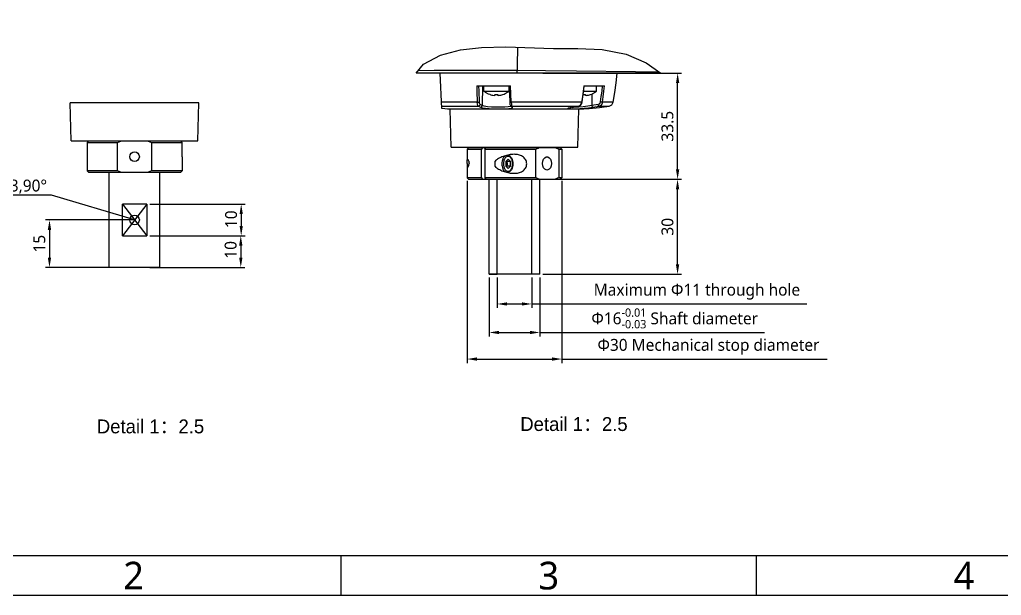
# Model space of a CAD drawing. Header units: millimetres. Extents: x 5828 to 6704, y 123 to 421.
# Drawn here: x 6348 to 6472.1, y 123.6 to 196.4 of the extents above; entities that cross this region are included whole.
import ezdxf
from ezdxf import colors
from ezdxf.entities.mleader import LeaderData, LeaderLine
from ezdxf.enums import TextEntityAlignment as Align
from ezdxf.math import Vec2, Vec3

# ---------------------------------------------------------------- set-up
doc = ezdxf.new("R2010")
doc.units = ezdxf.units.MM
doc.linetypes.add('ACAD_ISO03W100', pattern=[30, 12, -18])
for name, color, linetype in [('外形图', 7, 'Continuous'), ('多重引线', 7, 'Continuous'), ('尺寸标注', 7, 'Continuous'), ('模板', 7, 'Continuous')]:
    doc.layers.add(name, color=color, linetype=linetype)
doc.styles.add('微软雅黑', font='msyh.ttc')
doc.styles.add('思源黑', font='SourceHanSansCN-Normal.ttf')
doc.dimstyles.new('尺寸标注_细节_1_10比例', dxfattribs={"dimtxt": 1.5, "dimasz": 1.25, "dimexe": 0.5, "dimexo": 0.4, "dimgap": 0.5, "dimtad": 1, "dimlfac": 10, "dimdsep": 46, "dimtxsty": '微软雅黑', "dimcen": 0.09, "dimadec": 0, "dimazin": 0, "dimtp": 0.01, "dimtm": 0.01, "dimtfac": 1, "dimtofl": 0, "dimtmove": 0, "dimatfit": 3, "dimfxl": 1, "dimtolj": 1, "dimarcsym": 0})

# ---------------------------------------------------------------- blocks, each defined once
blk = doc.blocks.new('图纸页')
at = {"layer": '模板', "color": 2}
for p, q in [((6388.66, 123.62), (6388.66, 128.62)), ((6441.16, 123.62), (6441.16, 128.62))]:
    blk.add_line(p, q, dxfattribs=at)
for points in [[(6283.66, 123.62), (6283.66, 420.62), (6703.66, 420.62), (6703.66, 123.62)], [(6308.66, 128.62), (6308.66, 415.62), (6698.66, 415.62), (6698.66, 128.62)]]:
    blk.add_lwpolyline(points, close=True, dxfattribs=at)
at = {"layer": '模板', "color": 2, "style": '微软雅黑'}
for s, p in [('2', (6362.41, 126.12)), ('3', (6414.91, 126.12)), ('4', (6467.41, 126.12))]:
    blk.add_text(s, height=3.5, dxfattribs=at).set_placement(p, align=Align.MIDDLE_CENTER)
for tag, height, p in [('编号', 4, (6669.32, 150.51)), ('当前页', 1.67, (6668.11, 141.19)), ('总页数', 1.67, (6673.32, 141.19)), ('比例', 1.67, (6628.66, 133.62))]:
    blk.add_attdef(tag, text='', height=height, dxfattribs=at).set_placement(p, align=Align.MIDDLE)
blk = doc.blocks.new('*D811')
at = {"layer": 'Defpoints', "color": 0}
for p in [(6413.77, 176.21), (6431.19, 176.21), (6413.77, 164.21)]:
    blk.add_point(p, dxfattribs=at)
at = {"layer": '尺寸标注', "color": 0, "lineweight": -2}
for p, q in [((6414.17, 176.21), (6431.69, 176.21)), ((6431.19, 165.46), (6431.19, 174.96)), ((6414.17, 164.21), (6431.69, 164.21))]:
    blk.add_line(p, q, dxfattribs=at)
at = {"layer": '尺寸标注', "color": 0}
for points in [[(6431.4, 174.96), (6430.98, 174.96), (6431.19, 176.21)], [(6430.98, 165.46), (6431.4, 165.46), (6431.19, 164.21)]]:
    blk.add_solid(points, dxfattribs=at)
at = {"layer": '尺寸标注', "color": 0, "insert": (6429.92, 170.21), "char_height": 1.5, "attachment_point": 5, "rotation": 90, "style": '微软雅黑'}
blk.add_mtext('\\A1;\\A1;30', dxfattribs=at)
blk = doc.blocks.new('*D812')
at = {"layer": 'Defpoints', "color": 0}
for p in [(6404.57, 176.41), (6416.57, 176.41), (6416.57, 153.49)]:
    blk.add_point(p, dxfattribs=at)
at = {"layer": '尺寸标注', "color": 0, "lineweight": -2}
for p, q in [((6404.57, 176.01), (6404.57, 152.99)), ((6416.57, 176.01), (6416.57, 152.99)), ((6405.82, 153.49), (6415.32, 153.49)), ((6416.57, 153.49), (6450.11, 153.49))]:
    blk.add_line(p, q, dxfattribs=at)
at = {"layer": '尺寸标注', "color": 0}
for points in [[(6405.82, 153.7), (6405.82, 153.28), (6404.57, 153.49)], [(6415.32, 153.28), (6415.32, 153.7), (6416.57, 153.49)]]:
    blk.add_solid(points, dxfattribs=at)
at = {"layer": '尺寸标注', "color": 0, "insert": (6435.1, 155.03), "char_height": 1.5, "attachment_point": 5, "style": '微软雅黑'}
blk.add_mtext('\\A1;\\A1;Φ30 Mechanical stop diameter', dxfattribs=at)
blk = doc.blocks.new('*D813')
at = {"layer": 'Defpoints', "color": 0}
for p in [(6407.37, 164.21), (6413.77, 164.21), (6413.77, 156.85)]:
    blk.add_point(p, dxfattribs=at)
at = {"layer": '尺寸标注', "color": 0, "lineweight": -2}
for p, q in [((6407.37, 163.81), (6407.37, 156.35)), ((6413.77, 163.81), (6413.77, 156.35)), ((6408.62, 156.85), (6412.52, 156.85)), ((6413.77, 156.85), (6442.17, 156.85))]:
    blk.add_line(p, q, dxfattribs=at)
at = {"layer": '尺寸标注', "color": 0}
for points in [[(6408.62, 157.06), (6408.62, 156.64), (6407.37, 156.85)], [(6412.52, 156.64), (6412.52, 157.06), (6413.77, 156.85)]]:
    blk.add_solid(points, dxfattribs=at)
at = {"layer": '尺寸标注', "color": 0, "insert": (6430.83, 158.63), "char_height": 1.5, "attachment_point": 5, "style": '微软雅黑'}
blk.add_mtext('\\A1;\\A1;Φ16{\\H0.7x;\\S-0.01^ -0.03;} Shaft diameter', dxfattribs=at)
blk = doc.blocks.new('*D814')
at = {"layer": 'Defpoints', "color": 0}
for p in [(6408.37, 164.21), (6412.77, 164.21), (6412.77, 160.45)]:
    blk.add_point(p, dxfattribs=at)
at = {"layer": '尺寸标注', "color": 0, "lineweight": -2}
for p, q in [((6408.37, 163.81), (6408.37, 159.95)), ((6412.77, 163.81), (6412.77, 159.95)), ((6409.62, 160.45), (6411.52, 160.45)), ((6412.77, 160.45), (6447.52, 160.45))]:
    blk.add_line(p, q, dxfattribs=at)
at = {"layer": '尺寸标注', "color": 0}
for points in [[(6409.62, 160.66), (6409.62, 160.25), (6408.37, 160.45)], [(6411.52, 160.25), (6411.52, 160.66), (6412.77, 160.45)]]:
    blk.add_solid(points, dxfattribs=at)
at = {"layer": '尺寸标注', "color": 0, "insert": (6433.64, 162), "char_height": 1.5, "attachment_point": 5, "style": '微软雅黑'}
blk.add_mtext('\\A1;\\A1;Maximum Φ11 through hole', dxfattribs=at)
blk = doc.blocks.new('*D815')
at = {"layer": 'Defpoints', "color": 0}
for p in [(6413.77, 189.62), (6431.2, 189.62), (6413.77, 176.21)]:
    blk.add_point(p, dxfattribs=at)
at = {"layer": '尺寸标注', "color": 0, "lineweight": -2}
for p, q in [((6414.17, 189.62), (6431.7, 189.62)), ((6431.2, 177.46), (6431.2, 188.37)), ((6414.17, 176.21), (6431.7, 176.21))]:
    blk.add_line(p, q, dxfattribs=at)
at = {"layer": '尺寸标注', "color": 0}
for points in [[(6431.41, 188.37), (6430.99, 188.37), (6431.2, 189.62)], [(6430.99, 177.46), (6431.41, 177.46), (6431.2, 176.21)]]:
    blk.add_solid(points, dxfattribs=at)
at = {"layer": '尺寸标注', "color": 0, "insert": (6429.92, 182.92), "char_height": 1.5, "attachment_point": 5, "rotation": 90, "style": '微软雅黑'}
blk.add_mtext('\\A1;\\A1;33.5', dxfattribs=at)
blk = doc.blocks.new('*D816')
at = {"layer": 'Defpoints', "color": 0}
for p in [(6364.08, 169.07), (6364.08, 165.07), (6375.96, 165.07)]:
    blk.add_point(p, dxfattribs=at)
at = {"layer": '尺寸标注', "color": 0, "lineweight": -2}
for p, q in [((6364.48, 169.07), (6376.46, 169.07)), ((6375.96, 167.82), (6375.96, 166.32)), ((6364.48, 165.07), (6376.46, 165.07))]:
    blk.add_line(p, q, dxfattribs=at)
at = {"layer": '尺寸标注', "color": 0}
for points in [[(6376.17, 167.82), (6375.75, 167.82), (6375.96, 169.07)], [(6375.75, 166.32), (6376.17, 166.32), (6375.96, 165.07)]]:
    blk.add_solid(points, dxfattribs=at)
at = {"layer": '尺寸标注', "color": 0, "insert": (6374.68, 167.29), "char_height": 1.5, "attachment_point": 5, "rotation": 90, "style": '微软雅黑'}
blk.add_mtext('\\A1;\\A1;10', dxfattribs=at)
blk = doc.blocks.new('*D817')
at = {"layer": 'Defpoints', "color": 0}
for p in [(6364.08, 173.07), (6364.08, 169.07), (6376.01, 169.07)]:
    blk.add_point(p, dxfattribs=at)
at = {"layer": '尺寸标注', "color": 0, "lineweight": -2}
for p, q in [((6364.48, 173.07), (6376.51, 173.07)), ((6376.01, 171.82), (6376.01, 170.32)), ((6364.48, 169.07), (6376.51, 169.07))]:
    blk.add_line(p, q, dxfattribs=at)
at = {"layer": '尺寸标注', "color": 0}
for points in [[(6376.22, 171.82), (6375.81, 171.82), (6376.01, 173.07)], [(6375.81, 170.32), (6376.22, 170.32), (6376.01, 169.07)]]:
    blk.add_solid(points, dxfattribs=at)
at = {"layer": '尺寸标注', "color": 0, "insert": (6374.74, 171.16), "char_height": 1.5, "attachment_point": 5, "rotation": 90, "style": '微软雅黑'}
blk.add_mtext('\\A1;\\A1;10', dxfattribs=at)
blk = doc.blocks.new('_None')
blk = doc.blocks.new('*D818')
at = {"layer": 'Defpoints', "color": 0}
for p in [(6362.53, 171.07), (6351.77, 165.07), (6362.53, 165.07)]:
    blk.add_point(p, dxfattribs=at)
at = {"layer": '尺寸标注', "color": 0, "lineweight": -2}
for p, q in [((6362.13, 171.07), (6351.27, 171.07)), ((6351.77, 169.82), (6351.77, 166.32)), ((6362.13, 165.07), (6351.27, 165.07))]:
    blk.add_line(p, q, dxfattribs=at)
at = {"layer": '尺寸标注', "color": 0}
for points in [[(6351.98, 169.82), (6351.56, 169.82), (6351.77, 171.07)], [(6351.56, 166.32), (6351.98, 166.32), (6351.77, 165.07)]]:
    blk.add_solid(points, dxfattribs=at)
at = {"layer": '尺寸标注', "color": 0, "insert": (6350.49, 168.07), "char_height": 1.5, "attachment_point": 5, "rotation": 90, "style": '微软雅黑'}
blk.add_mtext('\\A1;\\A1;15', dxfattribs=at)

msp = doc.modelspace()

# ---------------------------------------------------------------- linework, layer by layer
at = {"layer": '外形图', "color": 7, "linetype": 'Continuous'}
for p, q in [((6401.2239, 191.8921), (6403.748, 192.5632)), ((6403.748, 192.5632), (6406.401, 192.8849)), ((6406.401, 192.8849), (6409.4869, 192.9569)), ((6409.4869, 192.9569), (6415.4942, 192.7603)), ((6410.9521, 192.9084), (6410.9312, 192.0733)), ((6415.4942, 192.7603), (6418.5691, 192.7603)), ((6418.5691, 192.7603), (6421.6534, 192.6194)), ((6421.6534, 192.6194), (6424.7121, 192.0129)), ((6399.0517, 190.7673), (6401.2239, 191.8921)), ((6424.7121, 192.0129), (6427.2217, 190.9379)), ((6398.1212, 189.6221), (6399.0517, 190.7673)), ((6398.4116, 189.9795), (6400.4304, 189.9944)), ((6400.4304, 189.9944), (6403.9997, 190.0028)), ((6427.2217, 190.9379), (6429.0775, 189.6221)), ((6429.0775, 189.6221), (6398.1212, 189.6221)), ((6401.4019, 185.1361), (6401.1668, 189.6221)), ((6425.8784, 189.8211), (6428.8299, 189.7976)), ((6405.8082, 188.0221), (6410.0763, 188.0221)), ((6406.5403, 188.0221), (6406.4902, 185.5215)), ((6406.6777, 187.3327), (6406.6777, 188.0221)), ((6409.8777, 187.3327), (6409.8777, 188.0221)), ((6409.8848, 188.0221), (6409.9684, 185.9775)), ((6410.1618, 185.9507), (6410.0763, 188.0221)), ((6419.3352, 188.0221), (6421.9612, 188.0221)), ((6420.9595, 187.3327), (6420.9595, 188.0221)), ((6406.6777, 187.3327), (6409.8777, 187.3327)), ((6407.4747, 186.9155), (6407.4717, 186.9102)), ((6408.0433, 186.7999), (6407.9817, 186.805)), ((6408.0857, 186.8), (6408.0433, 186.7999)), ((6408.1017, 186.805), (6408.0857, 186.8)), ((6408.1017, 186.9155), (6408.1017, 186.805)), ((6408.4537, 186.805), (6408.4537, 186.9155)), ((6408.5737, 186.805), (6408.5113, 186.7998)), ((6409.0837, 186.9102), (6409.0807, 186.9155)), ((6419.3096, 187.3327), (6420.9595, 187.3327)), ((6419.5355, 186.805), (6419.5355, 186.9155)), ((6419.6555, 186.805), (6419.5931, 186.7998)), ((6420.1656, 186.9102), (6420.1625, 186.9155)), ((6420.3339, 186.9721), (6420.35, 185.5215)), ((6354.5157, 181.0683), (6354.39, 185.8683)), ((6370.6728, 185.8683), (6354.39, 185.8683)), ((6370.5471, 181.0683), (6370.6728, 185.8683)), ((6405.8656, 185.9507), (6401.3592, 185.9507)), ((6401.3846, 185.4653), (6406.0164, 185.4653)), ((6402.551, 180.2621), (6402.4253, 185.0621)), ((6418.7082, 185.0621), (6402.4253, 185.0621)), ((6409.9684, 185.9775), (6409.9736, 185.887)), ((6410.0224, 185.6013), (6410.0546, 185.5429)), ((6410.0546, 185.5429), (6410.0539, 185.5438)), ((6410.1149, 185.4901), (6410.0546, 185.5429)), ((6410.1161, 185.4661), (6410.0554, 185.4196)), ((6410.2138, 185.4653), (6410.1149, 185.4901)), ((6410.1326, 185.446), (6410.1885, 185.3857)), ((6410.1618, 185.9507), (6410.1735, 185.7254)), ((6419.052, 185.9507), (6410.1618, 185.9507)), ((6410.1735, 185.7254), (6410.1918, 185.554)), ((6410.1885, 185.3857), (6410.1884, 185.3858)), ((6410.1918, 185.554), (6410.2138, 185.4653)), ((6410.2522, 185.4155), (6410.2136, 185.4653)), ((6410.2138, 185.4653), (6418.6925, 185.4653)), ((6417.9921, 185.3273), (6417.6053, 185.2561)), ((6417.854, 185.3015), (6418.2293, 185.3697)), ((6418.2114, 185.3215), (6417.9417, 185.3168)), ((6417.9921, 185.3273), (6418.0087, 185.3285)), ((6418.222, 185.3664), (6418.5869, 185.4393)), ((6418.3363, 185.1352), (6418.84, 185.1625)), ((6418.6925, 185.4653), (6418.4629, 185.4155)), ((6418.5825, 180.2621), (6418.7082, 185.0621)), ((6418.5869, 185.4393), (6418.7141, 185.4675)), ((6418.6925, 185.4653), (6418.8572, 185.5539)), ((6418.6925, 185.4653), (6418.7141, 185.4675)), ((6418.7141, 185.4675), (6418.7143, 185.4675)), ((6418.7143, 185.4675), (6418.7722, 185.4851)), ((6418.7722, 185.4851), (6418.9485, 185.6029)), ((6418.8572, 185.5539), (6418.9842, 185.7255)), ((6418.9485, 185.6029), (6419.0718, 185.7948)), ((6418.9842, 185.7255), (6419.052, 185.9507)), ((6419.0718, 185.7948), (6419.1159, 185.9565)), ((6421.275, 185.4653), (6422.5517, 185.4653)), ((6423.0411, 185.9507), (6421.6953, 185.9507)), ((6354.5157, 181.0683), (6370.5471, 181.0683)), ((6356.7314, 181.0683), (6356.5314, 180.8683)), ((6356.5314, 180.8683), (6356.5314, 177.2683)), ((6356.5314, 180.8683), (6360.3773, 180.8683)), ((6360.3773, 177.2683), (6360.3773, 180.8683)), ((6364.6854, 180.8683), (6364.6854, 177.2683)), ((6364.6854, 180.8683), (6368.5314, 180.8683)), ((6368.3314, 181.0683), (6368.5314, 180.8683)), ((6368.5313, 179.4001), (6368.5314, 180.8683)), ((6404.7668, 180.2121), (6404.5668, 180.0121)), ((6404.5668, 180.0121), (6404.5668, 178.712)), ((6404.5668, 180.0121), (6406.3866, 180.0121)), ((6406.5187, 180.2121), (6406.3866, 180.0121)), ((6406.3866, 176.4121), (6406.3866, 180.0121)), ((6406.8374, 180.0121), (6406.9695, 180.2121)), ((6406.8374, 180.0121), (6406.8374, 176.4121)), ((6406.8374, 180.0121), (6413.27, 180.0121)), ((6413.27, 176.4121), (6413.27, 180.0121)), ((6416.1629, 180.0121), (6416.5668, 180.0121)), ((6416.1629, 180.0121), (6416.1629, 176.4121)), ((6416.3668, 180.2121), (6416.5668, 180.0121)), ((6416.5668, 180.0121), (6416.5668, 176.4121)), ((6368.5281, 179.0683), (6368.5284, 179.1544)), ((6368.5284, 179.1544), (6368.5313, 179.4001)), ((6368.5313, 178.7368), (6368.5314, 177.2683)), ((6404.5668, 177.7121), (6404.5668, 176.4121)), ((6408.1865, 178.571), (6408.1061, 178.4936)), ((6408.1061, 177.8363), (6408.1061, 178.4936)), ((6408.1061, 177.8363), (6408.1865, 177.7589)), ((6409.4571, 178.4536), (6409.7601, 178.7423)), ((6409.4571, 178.4536), (6409.4571, 177.8763)), ((6409.7601, 177.5876), (6409.4571, 177.8763)), ((6409.6494, 178.4536), (6409.5532, 178.5452)), ((6409.5532, 177.7847), (6409.6494, 177.8763)), ((6409.6494, 177.8763), (6409.6494, 178.4536)), ((6410.063, 178.4536), (6409.6494, 178.4536)), ((6410.063, 177.8763), (6409.6494, 177.8763)), ((6409.7601, 178.7423), (6410.063, 178.4536)), ((6410.063, 177.8763), (6409.7601, 177.5876)), ((6410.063, 177.8763), (6410.063, 178.4536)), ((6356.7314, 177.0683), (6356.5314, 177.2683)), ((6360.3773, 177.2683), (6356.5314, 177.2683)), ((6368.3311, 177.0683), (6356.7316, 177.0683)), ((6359.3314, 165.0683), (6359.3314, 177.0683)), ((6368.5314, 177.2683), (6364.6854, 177.2683)), ((6365.7314, 165.0683), (6365.7314, 177.0683)), ((6368.3314, 177.0683), (6368.5314, 177.2683)), ((6404.7668, 176.2121), (6404.5668, 176.4121)), ((6406.3866, 176.4121), (6404.5668, 176.4121)), ((6406.3866, 176.4121), (6406.5187, 176.2121)), ((6406.9695, 176.2121), (6406.8374, 176.4121)), ((6413.27, 176.4121), (6406.8374, 176.4121)), ((6416.5668, 176.4121), (6416.1629, 176.4121)), ((6416.3668, 176.2121), (6416.5668, 176.4121)), ((6404.767, 176.2121), (6416.3667, 176.2121)), ((6407.3668, 164.2121), (6407.3668, 176.2121)), ((6413.7668, 164.2121), (6413.7668, 176.2121)), ((6364.0806, 173.0683), (6360.9822, 173.0683)), ((6360.9822, 169.0683), (6360.9822, 173.0683)), ((6364.0806, 173.0683), (6364.0806, 169.0683)), ((6360.9822, 169.0683), (6364.0806, 169.0683)), ((6365.7312, 165.0683), (6359.3315, 165.0683)), ((6413.7667, 164.2121), (6407.3672, 164.2121))]:
    msp.add_line(p, q, dxfattribs=at)
at = {"layer": '外形图'}
for p, q in [((6402.551, 180.2621), (6418.5825, 180.2621)), ((6404.7668, 180.2121), (6416.3668, 180.2121)), ((6407.3668, 180.2121), (6407.3668, 180.2721)), ((6407.3668, 180.2121), (6407.3668, 180.2221)), ((6413.7668, 180.2121), (6413.7668, 180.2721)), ((6413.7668, 180.2121), (6413.7668, 180.2221)), ((6364.0806, 173.0683), (6360.9822, 169.0683)), ((6360.9822, 173.0683), (6364.0806, 169.0683)), ((6362.5314, 171.0683), (6355.5314, 171.0683)), ((6365.7312, 165.0683), (6364.7312, 165.0683)), ((6365.7312, 165.0683), (6364.7312, 165.0683)), ((6407.3668, 164.2121), (6407.8668, 164.2121)), ((6407.3668, 164.2121), (6408.3668, 164.2121)), ((6413.7668, 164.2121), (6412.7668, 164.2121)), ((6413.7668, 164.2121), (6413.2668, 164.2121))]:
    msp.add_line(p, q, dxfattribs=at)
at = {"layer": '外形图', "linetype": 'ACAD_ISO03W100'}
for p, q in [((6408.3668, 164.2121), (6408.3668, 176.2121)), ((6412.7668, 164.2121), (6412.7668, 176.2121))]:
    msp.add_line(p, q, dxfattribs=at)
at = {"layer": '外形图', "color": 7, "linetype": 'Continuous'}
for points in [[(6410.9312, 192.0733), (6410.9213, 191.4288), (6410.9057, 189.9901)], [(6403.9997, 190.0028), (6408.7687, 190.0025), (6410.9057, 189.9901)], [(6410.9032, 189.6219), (6410.9039, 189.6498), (6410.9051, 189.7282), (6410.9058, 189.8463), (6410.9057, 189.99)], [(6410.9057, 189.99), (6414.5063, 189.9556), (6418.4317, 189.9125), (6425.8784, 189.8211)], [(6423.0411, 185.9507), (6423.2502, 187.1783), (6423.4292, 188.4044), (6423.5668, 189.6221)], [(6405.8082, 188.0221), (6405.8243, 187.3398), (6405.8656, 185.9507)], [(6406.131, 185.9819), (6406.0898, 187.3499), (6406.0735, 188.0221)], [(6419.3352, 188.0221), (6419.2487, 187.3398), (6419.1539, 186.6494), (6419.052, 185.9507)], [(6419.1159, 185.9565), (6419.2171, 186.6511), (6419.3341, 187.5133), (6419.3977, 188.0221)], [(6421.6764, 188.0221), (6421.5975, 187.3499), (6421.5095, 186.6699), (6421.4137, 185.9819)], [(6421.6953, 185.9507), (6421.7924, 186.6499), (6421.8821, 187.3404), (6421.9612, 188.0221)], [(6407.4717, 186.9102), (6407.2907, 186.9767), (6406.9155, 187.1675), (6406.6777, 187.3327)], [(6408.1017, 186.9155), (6408.1603, 186.9125), (6408.219, 186.9108), (6408.2777, 186.9102)], [(6408.2777, 186.9102), (6408.3364, 186.9108), (6408.3951, 186.9125), (6408.4537, 186.9155)], [(6408.5113, 186.7998), (6408.4695, 186.8), (6408.4537, 186.805)], [(6409.0837, 186.9102), (6409.2647, 186.9767), (6409.4113, 187.0422)], [(6409.4111, 187.0421), (6409.7856, 187.264), (6409.8777, 187.3327)], [(6419.2525, 186.9122), (6419.3008, 186.9108), (6419.3595, 186.9102)], [(6419.3595, 186.9102), (6419.4182, 186.9108), (6419.4769, 186.9125), (6419.5355, 186.9155)], [(6419.5931, 186.7998), (6419.5513, 186.8), (6419.5355, 186.805)], [(6420.1656, 186.9102), (6420.3465, 186.9767), (6420.4931, 187.0422)], [(6420.493, 187.0421), (6420.8675, 187.264), (6420.9595, 187.3327)], [(6402.4253, 185.0621), (6402.0828, 185.0852), (6401.7419, 185.1097), (6401.4019, 185.1361)], [(6405.8656, 185.9507), (6405.9709, 185.952), (6406.0693, 185.9632), (6406.131, 185.9819)], [(6406.0164, 185.4653), (6405.9448, 185.5539), (6405.8915, 185.7255), (6405.8656, 185.9507)], [(6406.0164, 185.4653), (6406.1137, 185.4901), (6406.1881, 185.5604), (6406.2205, 185.6583)], [(6406.0164, 185.4653), (6406.1059, 185.4155), (6406.1966, 185.3697), (6406.2892, 185.3273)], [(6406.2205, 185.6583), (6406.1773, 185.7175), (6406.1457, 185.8318), (6406.131, 185.9819)], [(6406.4902, 185.5215), (6406.3989, 185.5634), (6406.309, 185.6088), (6406.2205, 185.6583)], [(6406.2892, 185.3273), (6406.3836, 185.3511), (6406.4576, 185.4208), (6406.4902, 185.5215)], [(6406.2892, 185.3273), (6406.545, 185.2563), (6406.9171, 185.2019), (6407.3677, 185.162), (6407.8857, 185.1349), (6408.4316, 185.121), (6408.9724, 185.1212), (6409.4628, 185.1351), (6409.8631, 185.1622), (6410.1547, 185.2026), (6410.3185, 185.2559), (6410.331, 185.3273)], [(6410.0554, 185.4196), (6409.7867, 185.3662), (6409.3687, 185.3312), (6408.8425, 185.3155), (6408.2605, 185.3193), (6407.6801, 185.3425), (6407.159, 185.3847), (6406.7487, 185.445), (6406.4902, 185.5215)], [(6410.1618, 185.9507), (6410.0579, 185.9522), (6409.9871, 185.9637), (6409.9684, 185.9775)], [(6409.9736, 185.887), (6409.9849, 185.7701), (6410.0005, 185.6758), (6410.0224, 185.6013)], [(6410.0539, 185.5438), (6410.0727, 185.5189), (6410.1326, 185.446)], [(6410.3311, 185.3273), (6410.2343, 185.3511), (6410.1885, 185.3857)], [(6410.331, 185.3273), (6410.2914, 185.3697), (6410.2522, 185.4155)], [(6417.6053, 185.2561), (6417.3789, 185.2017), (6417.2988, 185.1619), (6417.3631, 185.1348), (6417.5645, 185.121)], [(6417.4002, 185.2015), (6417.3982, 185.2005), (6417.4116, 185.2055), (6417.4503, 185.2172), (6417.5131, 185.2332), (6417.6005, 185.2527), (6417.7133, 185.2753)], [(6417.5645, 185.121), (6417.8989, 185.1212), (6418.3363, 185.1352)], [(6419.2626, 185.3885), (6418.7069, 185.3462), (6418.2114, 185.3215)], [(6418.7082, 185.0621), (6419.9931, 185.1578), (6421.3322, 185.2924), (6422.5517, 185.4653)], [(6418.84, 185.1625), (6419.3806, 185.2029), (6419.9262, 185.2561), (6420.4788, 185.3273)], [(6419.052, 185.9507), (6419.1076, 185.952), (6419.1159, 185.9565)], [(6420.35, 185.5215), (6419.8275, 185.4475), (6419.2626, 185.3885)], [(6421.1389, 185.6583), (6420.8799, 185.6088), (6420.6169, 185.5634), (6420.35, 185.5215)], [(6420.4789, 185.3273), (6420.4242, 185.3511), (6420.3769, 185.4207), (6420.35, 185.5215)], [(6420.4788, 185.3273), (6420.7488, 185.3697), (6421.0141, 185.4155), (6421.2749, 185.4653)], [(6421.4137, 185.9819), (6421.3639, 185.8317), (6421.267, 185.7175), (6421.1389, 185.6583)], [(6421.275, 185.4653), (6421.218, 185.4901), (6421.1684, 185.5605), (6421.1389, 185.6583)], [(6421.6953, 185.9507), (6421.6186, 185.7254), (6421.4703, 185.554), (6421.275, 185.4653)], [(6421.6953, 185.9507), (6421.6211, 185.9522), (6421.5173, 185.9637), (6421.4137, 185.9819)], [(6360.3773, 180.8683), (6360.5939, 180.9426), (6360.8086, 181.0093), (6361.0214, 181.0683)], [(6364.0413, 181.0683), (6364.2542, 181.0093), (6364.4689, 180.9426), (6364.6854, 180.8683)], [(6413.27, 180.0121), (6413.4155, 180.0864), (6413.5597, 180.1531), (6413.7025, 180.2121)], [(6415.7304, 180.2121), (6415.8733, 180.1531), (6416.0175, 180.0864), (6416.1629, 180.0121)], [(6368.5281, 179.0683), (6368.5284, 178.9823), (6368.5313, 178.7368)], [(6414.1101, 178.2121), (6414.1444, 178.5007), (6414.2424, 178.7528), (6414.3906, 178.9382), (6414.574, 179.0387), (6414.6741, 179.0518)], [(6414.6741, 179.0518), (6414.7697, 179.0399), (6414.9537, 178.9416), (6415.1038, 178.7562), (6415.2035, 178.502), (6415.2382, 178.2121)], [(6404.5697, 178.2121), (6404.5701, 178.2981), (6404.5712, 178.3831), (6404.5735, 178.4659), (6404.5778, 178.5438), (6404.5852, 178.6126), (6404.5971, 178.6669), (6404.6155, 178.7022), (6404.6367, 178.712)], [(6404.5697, 178.2121), (6404.5701, 178.1261), (6404.5712, 178.0412), (6404.5735, 177.9584), (6404.5778, 177.8805), (6404.5852, 177.8117), (6404.597, 177.7574), (6404.6155, 177.722), (6404.6368, 177.7121)], [(6404.6367, 178.712), (6404.6416, 178.7117), (6404.6724, 178.6943), (6404.7031, 178.6584), (6404.7321, 178.6108), (6404.7589, 178.5543), (6404.7823, 178.4912), (6404.8014, 178.4234), (6404.8154, 178.3525), (6404.8237, 178.2809), (6404.8263, 178.2121)], [(6404.6368, 177.7121), (6404.6415, 177.7125), (6404.6723, 177.7298), (6404.7031, 177.7657), (6404.7321, 177.8133), (6404.7589, 177.8698), (6404.7823, 177.933), (6404.8014, 178.0008), (6404.8154, 178.0717), (6404.8237, 178.1433), (6404.8263, 178.2121)], [(6414.6741, 177.3724), (6414.5785, 177.3842), (6414.3945, 177.4825), (6414.2444, 177.668), (6414.1447, 177.9222), (6414.1101, 178.2121)], [(6415.2382, 178.2121), (6415.2038, 177.9235), (6415.1058, 177.6714), (6414.9576, 177.4859), (6414.7742, 177.3854), (6414.6741, 177.3724)], [(6361.0214, 177.0683), (6360.8085, 177.1274), (6360.5938, 177.194), (6360.3773, 177.2683)], [(6364.6854, 177.2683), (6364.4689, 177.194), (6364.2542, 177.1274), (6364.0413, 177.0683)], [(6413.7025, 176.2121), (6413.5596, 176.2711), (6413.4155, 176.3378), (6413.27, 176.4121)], [(6416.1629, 176.4121), (6416.0175, 176.3378), (6415.8733, 176.2711), (6415.7304, 176.2121)]]:
    msp.add_lwpolyline(points, dxfattribs=at)
for centre in [(6362.5314, 179.0683), (6362.5314, 171.0683)]:
    msp.add_circle(centre, 0.6, dxfattribs=at)
for centre, radius, start, end in [((6408.2777, 189.3821), 2.594, 251.967648, 263.447828), ((6408.2777, 189.3821), 2.594, 276.552172, 288.032352), ((6419.3595, 189.3821), 2.594, 276.552172, 288.032352), ((6422.4506, 186.0567), 0.6, 279.705841, 349.819471), ((6409.8029, 178.1837), 1.6627, 168.862979, 169.613922), ((6409.8029, 178.1462), 1.6627, 190.386087, 191.136815), ((6409.767, 178.1909), 1.626, 166.470798, 168.866077), ((6409.7561, 178.1367), 1.6149, 191.125476, 193.537432)]:
    msp.add_arc(centre, radius, start, end, dxfattribs=at)
for points, knots in [([(6410.5176, 179.365), (6410.3062, 179.365), (6409.9888, 179.3309), (6409.5773, 179.2375), (6409.2757, 179.1465), (6408.9828, 179.0364), (6408.7003, 178.9074), (6408.4752, 178.7822), (6408.3052, 178.6679), (6408.2249, 178.6047), (6408.1865, 178.571)], [0, 0, 0, 0, 0.25338023, 0.37983241, 0.50564907, 0.63061658, 0.75460243, 0.87760449, 0.93883714, 1, 1, 1, 1]), ([(6409.3815, 179.1784), (6409.3172, 179.1335), (6409.2308, 179.0427), (6409.1412, 178.899), (6409.0602, 178.725), (6408.9922, 178.4786), (6408.965, 178.165), (6408.9922, 177.8514), (6409.0602, 177.6049), (6409.1412, 177.4309), (6409.2308, 177.2872), (6409.3172, 177.1964), (6409.3815, 177.1515)], [0, 0, 0, 0, 0.10427655, 0.16267465, 0.22493982, 0.35875795, 0.50000004, 0.64124212, 0.77506023, 0.83732539, 0.89572347, 1, 1, 1, 1]), ([(6409.7601, 179.115), (6409.7221, 179.115), (6409.6435, 179.1018), (6409.5333, 179.0449), (6409.4334, 178.9546), (6409.3468, 178.835), (6409.2762, 178.6906), (6409.2051, 178.4678), (6409.1704, 178.165), (6409.2051, 177.8621), (6409.2762, 177.6394), (6409.3468, 177.4949), (6409.4334, 177.3753), (6409.5333, 177.2851), (6409.6435, 177.2282), (6409.7221, 177.215), (6409.7601, 177.215)], [0, 0, 0, 0, 0.04687131, 0.09662107, 0.15129173, 0.2117918, 0.27802585, 0.34914776, 0.5, 0.65085224, 0.72197415, 0.78820821, 0.84870827, 0.90337893, 0.95312869, 1, 1, 1, 1]), ([(6409.6811, 179.2633), (6409.731, 179.2593), (6409.8313, 179.2355), (6409.9678, 179.1586), (6410.0869, 179.0469), (6410.1865, 178.9067), (6410.2656, 178.743), (6410.3437, 178.4968), (6410.3817, 178.165), (6410.3437, 177.8332), (6410.2657, 177.5869), (6410.1865, 177.4233), (6410.0869, 177.2831), (6409.9679, 177.1714), (6409.8314, 177.0944), (6409.7311, 177.0706), (6409.6812, 177.0666)], [0, 0, 0, 0, 0.05325893, 0.10792908, 0.16509745, 0.22569538, 0.29006728, 0.35791272, 0.5000049, 0.64209615, 0.70994021, 0.77431046, 0.83490619, 0.89207214, 0.94673876, 1, 1, 1, 1]), ([(6409.7601, 177.215), (6409.798, 177.215), (6409.8767, 177.2282), (6409.9868, 177.2851), (6410.0867, 177.3753), (6410.1733, 177.4949), (6410.244, 177.6394), (6410.3151, 177.8621), (6410.3497, 178.165), (6410.3151, 178.4678), (6410.244, 178.6906), (6410.1733, 178.835), (6410.0867, 178.9546), (6409.9868, 179.0449), (6409.8767, 179.1018), (6409.798, 179.115), (6409.7601, 179.115)], [0, 0, 0, 0, 0.04687131, 0.09662107, 0.15129173, 0.2117918, 0.27802585, 0.34914776, 0.5, 0.65085224, 0.72197415, 0.78820821, 0.84870827, 0.90337893, 0.95312869, 1, 1, 1, 1]), ([(6410.5176, 176.965), (6410.7039, 176.965), (6410.9851, 176.9916), (6411.3405, 177.1029), (6411.5883, 177.2297), (6411.8055, 177.4041), (6411.977, 177.6252), (6412.0875, 177.8844), (6412.1257, 178.1649), (6412.0875, 178.4455), (6411.977, 178.7047), (6411.8055, 178.9258), (6411.5883, 179.1002), (6411.3405, 179.227), (6410.9851, 179.3383), (6410.704, 179.365), (6410.5176, 179.365)], [0, 0, 0, 0, 0.1256606, 0.18810799, 0.25023248, 0.31222336, 0.37439747, 0.4370088, 0.50000013, 0.56299148, 0.62560285, 0.687777, 0.74976788, 0.81189235, 0.8743397, 1, 1, 1, 1]), ([(6408.1675, 177.8465), (6408.1483, 177.9513), (6408.1296, 178.165), (6408.1483, 178.3786), (6408.1675, 178.4835)], [0, 0, 0, 0, 0.5, 1, 1, 1, 1]), ([(6408.1865, 177.7589), (6408.2249, 177.7252), (6408.3052, 177.662), (6408.4752, 177.5477), (6408.7003, 177.4225), (6408.9828, 177.2935), (6409.2757, 177.1834), (6409.5773, 177.0924), (6409.9888, 176.9991), (6410.3062, 176.965), (6410.5176, 176.965)], [0, 0, 0, 0, 0.06116289, 0.12239558, 0.24539768, 0.36938357, 0.49435111, 0.6201678, 0.74662002, 1, 1, 1, 1]), ([(6409.5471, 178.5395), (6409.582, 178.4886), (6409.6334, 178.3652), (6409.6494, 178.234), (6409.6494, 178.165)], [0, 0, 0, 0, 0.47208557, 1, 1, 1, 1]), ([(6409.6494, 178.165), (6409.6494, 178.0959), (6409.6334, 177.9647), (6409.582, 177.8414), (6409.5471, 177.7904)], [0, 0, 0, 0, 0.52791443, 1, 1, 1, 1])]:
    msp.add_open_spline(points, degree=3, knots=knots, dxfattribs=at)

# ---------------------------------------------------------------- block references
at = {"layer": '多重引线'}
msp.add_blockref('图纸页', (0, 0), dxfattribs=at)

# ---------------------------------------------------------------- texts
at = {"layer": '外形图', "char_height": 1.75, "width": 17.288883, "attachment_point": 1, "style": '思源黑'}
for insert in [(6357.7578, 145.8502), (6411.3034, 146.1475)]:
    msp.add_mtext('{\\fSource Han Sans CN Regular|b0|i0|c0|p34;Detail 1：2.5}', dxfattribs=dict(at, insert=insert))

# ---------------------------------------------------------------- dimensions: what is measured, and where the dimension line sits
at = {"layer": '尺寸标注'}
dim = msp.add_linear_dim(base=(6431.1995, 189.6221), p1=(6413.7668, 176.2121), p2=(6413.7668, 189.6221), angle=90, text='\\A1;33.5', dimstyle='尺寸标注_细节_1_10比例', override={"dimtxsty": '微软雅黑'}, dxfattribs=at)
dim.commit()
dim.dimension.update_dxf_attribs({"geometry": '*D815', "text_midpoint": (6429.9238, 182.9171)})
for base, p1, p2, text, picture, middle in [((6416.5668, 153.4887), (6404.5668, 176.4121), (6416.5668, 176.4121), '\\A1;Φ30 Mechanical stop diameter', '*D812', (6435.0952, 153.4887)), ((6412.7668, 160.4546), (6408.3668, 164.2121), (6412.7668, 164.2121), '\\A1;Maximum Φ11 through hole', '*D814', (6433.6363, 160.4546)), ((6413.7667, 156.85), (6407.3668, 164.2121), (6413.7667, 164.2121), '\\A1;Φ16{\\H0.7x;\\S-0.01^ -0.03;} Shaft diameter', '*D813', (6430.8309, 156.85))]:
    dim = msp.add_linear_dim(base=base, p1=p1, p2=p2, text=text, dimstyle='尺寸标注_细节_1_10比例', override={"dimtxsty": '微软雅黑'}, dxfattribs=at)
    dim.commit()
    dim.dimension.update_dxf_attribs({"geometry": picture, "text_midpoint": middle, "dimtype": 160})
for base, p1, p2, text, picture, middle in [((6431.1933, 176.2121), (6413.7667, 164.2121), (6413.7668, 176.2121), '\\A1;30', '*D811', (6431.1933, 170.2121)), ((6376.0143, 169.0683), (6364.0806, 173.0683), (6364.0806, 169.0683), '\\A1;10', '*D817', (6376.0143, 171.1621)), ((6351.7709, 165.0683), (6362.5314, 171.0683), (6362.5314, 165.0683), '\\A1;15', '*D818', (6351.7709, 168.0683)), ((6375.961, 165.0683), (6364.0806, 169.0683), (6364.0806, 165.0683), '\\A1;10', '*D816', (6375.961, 167.2868))]:
    dim = msp.add_linear_dim(base=base, p1=p1, p2=p2, angle=90, text=text, dimstyle='尺寸标注_细节_1_10比例', override={"dimtxsty": '微软雅黑'}, dxfattribs=at)
    dim.commit()
    dim.dimension.update_dxf_attribs({"geometry": picture, "text_midpoint": middle, "dimtype": 160})

# ---------------------------------------------------------------- leaders
at = {"layer": '多重引线'}
ml = msp.add_multileader_mtext('Standard', dxfattribs=at)
ml.set_content('\\pxql;1-mm {\\C256;flat cut\\PConical bore \\A1;Φ}3,90°', style='微软雅黑')
ml.set_leader_properties()
ml.set_arrow_properties(name='NONE')
ml.build(insert=Vec2(0, 0))
ml.multileader.update_dxf_attribs({"has_dogleg": 0, "text_left_attachment_type": 5, "text_right_attachment_type": 5, "dogleg_length": 0.2, "arrow_head_size": 1.25})
ctx = ml.context
ctx.base_point, ctx.char_height, ctx.arrow_head_size, ctx.landing_gap_size, ctx.plane_origin = Vec3(6333.1051, 174.2012), 1.5, 1.25, 0.1, Vec3(6362.5314, 171.0683)
ctx.left_attachment, ctx.right_attachment, ctx.text_align_type = 5, 5, 2
notes = []
notes.append((ctx, [(0, (1, 1, 0), (6352.2391, 174.2012), (-1, 0), 0.2, [(0, [(6362.5314, 171.0683)], 0, [])])]))
ctx.mtext.insert, ctx.mtext.flow_direction = Vec3(6333.2051, 178.6699), 5
for ctx, leaders in notes:
    for number, flags, end, landing, length, lines in leaders:
        leader = LeaderData()
        leader.index, (leader.has_last_leader_line, leader.has_dogleg_vector, leader.attachment_direction) = number, flags
        leader.last_leader_point, leader.dogleg_vector, leader.dogleg_length = Vec3(end), Vec3(landing), length
        for number, points, colour, breaks in lines:
            line = LeaderLine()
            line.index, line.vertices, line.color, line.breaks = number, Vec3.list(points), colors.encode_raw_color(colour), breaks
            leader.lines.append(line)
        ctx.leaders.append(leader)

doc.saveas('drawing.dxf')
